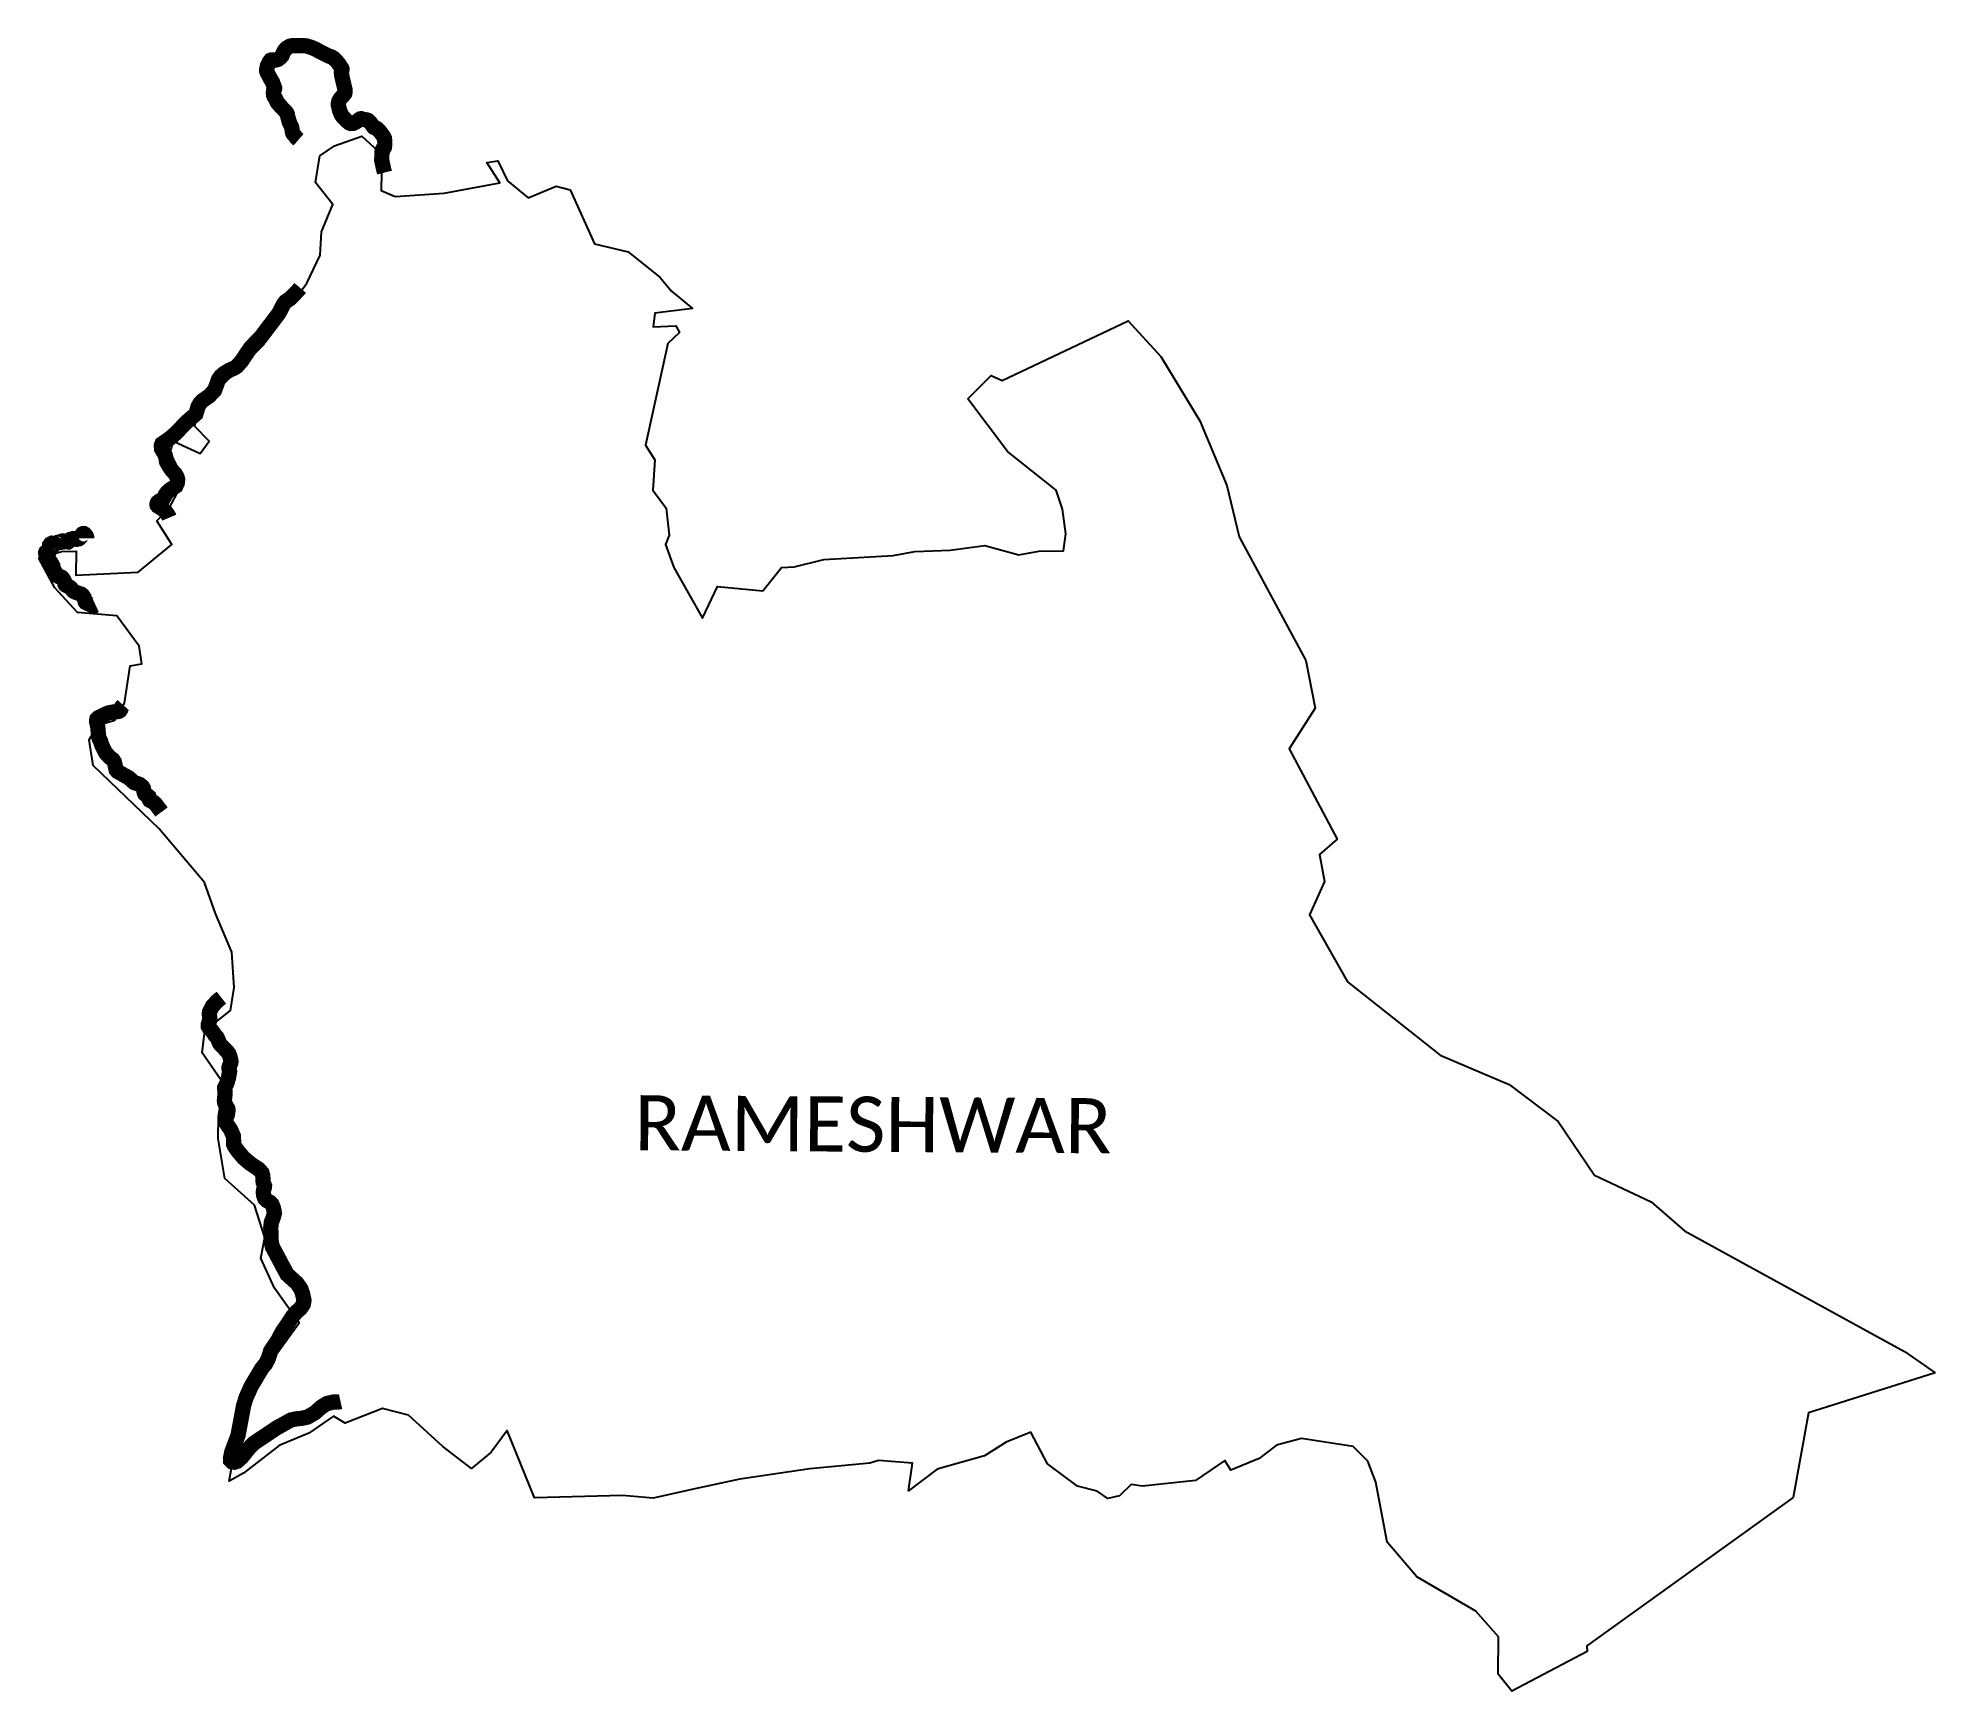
# Model space of a CAD drawing. Header units: metres. Extents: x 319746 to 325959, y 1825850 to 1831262.
import ezdxf

# ---------------------------------------------------------------- set-up
doc = ezdxf.new("R2010")
doc.units = ezdxf.units.M
for name, color, linetype in [('NATURALLY PROTECTED', 3, 'Continuous'), ('village', 4, 'Continuous'), ('VILLAGE NAME', 250, 'Continuous')]:
    doc.layers.add(name, color=color, linetype=linetype)

msp = doc.modelspace()

# ---------------------------------------------------------------- linework, layer by layer
at = {"layer": 'NATURALLY PROTECTED', "flags": 128}
for points in [[(320881.2, 1830821.7, 50, 50, 0), (320878.9, 1830830.5, 50, 50, 0), (320871.8, 1830862.9, 50, 50, 0), (320872.4, 1830869.4, 50, 50, 0), (320872.5, 1830879.4, 50, 50, 0), (320873.1, 1830888.8, 50, 50, 0), (320874.1, 1830895.8, 50, 50, 0), (320875.6, 1830898.7, 50, 50, 0), (320879.5, 1830901.7, 50, 50, 0), (320880.9, 1830904.4, 50, 50, 0), (320882.3, 1830914.7, 50, 50, 0), (320882.1, 1830925.3, 50, 50, 0), (320880.9, 1830933.7, 50, 50, 0), (320878.2, 1830939.8, 50, 50, 0), (320872, 1830948, 50, 50, 0), (320866.5, 1830955.3, 50, 50, 0), (320857.3, 1830965.1, 50, 50, 0), (320851.7, 1830968.3, 50, 50, 0), (320846.5, 1830969.9, 50, 50, 0), (320843.8, 1830973, 50, 50, 0), (320834.5, 1830985.8, 50, 50, 0), (320828.4, 1830991.9, 50, 50, 0), (320823.6, 1830994.1, 50, 50, 0), (320819.3, 1830995, 50, 50, 0), (320811.3, 1830995.6, 50, 50, 0), (320810.5, 1830995.7, 50, 50, 0), (320809.1, 1830995.8, 50, 50, 0), (320807.7, 1830996.9, 50, 50, 0), (320805, 1830997.9, 50, 50, 0), (320802.2, 1830997.8, 50, 50, 0), (320799.2, 1830996.1, 50, 50, 0), (320794.7, 1830991.8, 50, 50, 0), (320787.9, 1830987.5, 50, 50, 0), (320778.8, 1830983, 50, 50, 0), (320771.2, 1830982.4, 50, 50, 0), (320766.1, 1830984.2, 50, 50, 0), (320757.7, 1830990.6, 50, 50, 0), (320744.9, 1831004.1, 50, 50, 0), (320740, 1831011, 50, 50, 0), (320735.9, 1831020.4, 50, 50, 0), (320733.4, 1831027.7, 50, 50, 0), (320731.6, 1831035.8, 50, 50, 0), (320730.1, 1831042.1, 50, 50, 0), (320730.4, 1831049.5, 50, 50, 0), (320732.2, 1831057, 50, 50, 0), (320737.3, 1831065, 50, 50, 0), (320744.8, 1831072.8, 50, 50, 0), (320751.2, 1831081.3, 50, 50, 0), (320751.6, 1831083.8, 50, 50, 0), (320752, 1831085.8, 50, 50, 0), (320751.6, 1831094.5, 50, 50, 0), (320748.5, 1831107.7, 50, 50, 0), (320747, 1831114, 50, 50, 0), (320744.2, 1831126, 50, 50, 0), (320741.3, 1831138.4, 50, 50, 0), (320740.4, 1831145.3, 50, 50, 0), (320740, 1831149.7, 50, 50, 0), (320740.6, 1831154.5, 50, 50, 0), (320741.7, 1831157.7, 50, 50, 0), (320742, 1831161.1, 50, 50, 0), (320741.2, 1831163.2, 50, 50, 0), (320737.9, 1831166.9, 50, 50, 0), (320735.8, 1831170.6, 50, 50, 0), (320732.8, 1831175.8, 50, 50, 0), (320728.3, 1831181.6, 50, 50, 0), (320723.8, 1831187.2, 50, 50, 0), (320714.6, 1831196.1, 50, 50, 0), (320708.3, 1831199.9, 50, 50, 0), (320697.1, 1831204, 50, 50, 0), (320683.7, 1831210.7, 50, 50, 0), (320669.3, 1831217.9, 50, 50, 0), (320656.9, 1831224.9, 50, 50, 0), (320643, 1831231.1, 50, 50, 0), (320625, 1831236.5, 50, 50, 0), (320612.7, 1831237.5, 50, 50, 0), (320593.9, 1831237.3, 50, 50, 0), (320579.4, 1831237.1, 50, 50, 0), (320570.9, 1831235.4, 50, 50, 0), (320565.6, 1831232.2, 50, 50, 0), (320558, 1831226.8, 50, 50, 0), (320553.8, 1831221.5, 50, 50, 0), (320547.9, 1831210.4, 50, 50, 0), (320545.2, 1831203.7, 50, 50, 0), (320540.8, 1831198.8, 50, 50, 0), (320533.3, 1831192.8, 50, 50, 0), (320526.4, 1831190.7, 50, 50, 0), (320518, 1831190.7, 50, 50, 0), (320511.3, 1831190.7, 50, 50, 0), (320508.3, 1831189.5, 50, 50, 0), (320505, 1831185.1, 50, 50, 0), (320501.3, 1831177.7, 50, 50, 0), (320497.6, 1831170.2, 50, 50, 0), (320495.7, 1831161.3, 50, 50, 0), (320495.5, 1831153.6, 50, 50, 0), (320497.2, 1831148.3, 50, 50, 0), (320501.1, 1831141.6, 50, 50, 0), (320508.3, 1831128, 50, 50, 0), (320514.2, 1831118.2, 50, 50, 0), (320518.1, 1831107.5, 50, 50, 0), (320519.8, 1831103, 50, 50, 0), (320521.3, 1831098.8, 50, 50, 0), (320521.1, 1831095.5, 50, 50, 0), (320519.6, 1831092.4, 50, 50, 0), (320517.8, 1831088.8, 50, 50, 0), (320517.4, 1831084.7, 50, 50, 0), (320517.8, 1831076.2, 50, 50, 0), (320520.1, 1831070.1, 50, 50, 0), (320524.5, 1831063.7, 50, 50, 0), (320528.7, 1831053.9, 50, 50, 0), (320531.9, 1831048.8, 50, 50, 0), (320536.5, 1831044.1, 50, 50, 0), (320540.8, 1831038.6, 50, 50, 0), (320551.4, 1831027.8, 50, 50, 0), (320558.1, 1831020.9, 50, 50, 0), (320561.3, 1831016.6, 50, 50, 0), (320563.3, 1831011.8, 50, 50, 0), (320564.7, 1831003.6, 50, 50, 0), (320569.5, 1830986.9, 50, 50, 0), (320574.2, 1830976.7, 50, 50, 0), (320576.8, 1830971.1, 50, 50, 0), (320578.6, 1830962.8, 50, 50, 0), (320579.8, 1830953.4, 50, 50, 0), (320581.4, 1830949.6, 50, 50, 0), (320586.2, 1830944.1, 50, 50, 0), (320592.7, 1830935.3, 50, 50, 0), (320599.7, 1830929.2, 0, 0, 0)], [(320605.1, 1830444.1, 50, 50, 0), (320598.5, 1830436.3, 50, 50, 0), (320587.7, 1830425.2, 50, 50, 0), (320576.3, 1830413.7, 50, 50, 0), (320571.1, 1830408.4, 50, 50, 0), (320564.1, 1830403.8, 50, 50, 0), (320556.8, 1830398.9, 50, 50, 0), (320550.8, 1830391.2, 50, 50, 0), (320545.9, 1830381.7, 50, 50, 0), (320537.4, 1830365, 50, 50, 0), (320530.9, 1830355.1, 50, 50, 0), (320521.3, 1830342.4, 50, 50, 0), (320514.5, 1830333.5, 50, 50, 0), (320503.7, 1830319.3, 50, 50, 0), (320494.7, 1830307.4, 50, 50, 0), (320476.9, 1830283.8, 50, 50, 0), (320458, 1830264.3, 50, 50, 0), (320442.7, 1830248.4, 50, 50, 0), (320426, 1830223.7, 50, 50, 0), (320422.9, 1830219.1, 50, 50, 0), (320413.1, 1830204.5, 50, 50, 0), (320398, 1830187.5, 50, 50, 0), (320389.6, 1830181.9, 50, 50, 0), (320372.7, 1830174.3, 50, 50, 0), (320356.3, 1830164.4, 50, 50, 0), (320344.7, 1830154.4, 50, 50, 0), (320337.6, 1830144.2, 50, 50, 0), (320325, 1830109.1, 50, 50, 0), (320308, 1830090.9, 50, 50, 0), (320284.6, 1830074.5, 50, 50, 0), (320276.7, 1830065.9, 50, 50, 0), (320271, 1830056, 50, 50, 0), (320263.6, 1830031.6, 50, 50, 0), (320234.3, 1830006.1, 50, 50, 0), (320195.9, 1829966.5, 50, 50, 0), (320176.5, 1829950.1, 50, 50, 0), (320152.6, 1829933.7, 50, 50, 0), (320150.5, 1829927.7, 50, 50, 0), (320151.2, 1829917.1, 50, 50, 0), (320162.8, 1829897.2, 50, 50, 0), (320165.6, 1829887.3, 50, 50, 0), (320167.6, 1829875.3, 50, 50, 0), (320174.1, 1829862.7, 50, 50, 0), (320182.8, 1829849.7, 50, 50, 0), (320195.9, 1829835.2, 50, 50, 0), (320201.9, 1829824.6, 50, 50, 0), (320203.9, 1829816.9, 50, 50, 0), (320202.5, 1829804.6, 50, 50, 0), (320198, 1829795.4, 50, 50, 0), (320179.9, 1829784.1, 50, 50, 0), (320169, 1829774.6, 50, 50, 0), (320163.6, 1829766.9, 50, 50, 0), (320161, 1829760.7, 50, 50, 0), (320156.5, 1829753.4, 50, 50, 0), (320152.3, 1829750, 50, 50, 0), (320145.1, 1829746.8, 50, 50, 0), (320139.2, 1829742.7, 50, 50, 0), (320137.4, 1829740.1, 50, 50, 0), (320136.1, 1829736.1, 50, 50, 0), (320136.5, 1829732.9, 50, 50, 0), (320138.6, 1829730.1, 50, 50, 0), (320156.1, 1829719.1, 50, 50, 0), (320164.1, 1829711.8, 50, 50, 0), (320165.6, 1829710.5, 50, 50, 0), (320174.8, 1829696.1, 50, 50, 0), (320176.6, 1829691.9, 50, 50, 0)], [(320025.6, 1829078.3, 50, 50, 0), (320023.1, 1829075.5, 50, 50, 0), (320020.3, 1829072.1, 50, 50, 0), (320018.5, 1829067.2, 50, 50, 0), (320017.2, 1829063.5, 50, 50, 0), (320015.2, 1829060.2, 50, 50, 0), (320011.1, 1829057.7, 50, 50, 0), (320006.7, 1829057, 50, 50, 0), (319998.1, 1829056.3, 50, 50, 0), (319979.4, 1829053.2, 50, 50, 0), (319970.4, 1829050, 50, 50, 0), (319965.9, 1829048, 50, 50, 0), (319962.6, 1829046.3, 50, 50, 0), (319952.8, 1829041.2, 50, 50, 0), (319942.7, 1829036, 50, 50, 0), (319939.6, 1829033, 50, 50, 0), (319938.9, 1829029.8, 50, 50, 0), (319938.8, 1829022.3, 50, 50, 0), (319941, 1829014.3, 50, 50, 0), (319942.3, 1829006.4, 50, 50, 0), (319943.3, 1828995.7, 50, 50, 0), (319944.7, 1828977.5, 50, 50, 0), (319947.2, 1828968, 50, 50, 0), (319951.6, 1828959.7, 50, 50, 0), (319955.9, 1828946, 50, 50, 0), (319962.3, 1828933.2, 50, 50, 0), (319968, 1828921.9, 50, 50, 0), (319981.1, 1828907.6, 50, 50, 0), (319991.5, 1828899.7, 50, 50, 0), (319996.5, 1828892.2, 50, 50, 0), (319999.9, 1828877.2, 50, 50, 0), (320002.7, 1828865.5, 50, 50, 0), (320007.4, 1828860.6, 50, 50, 0), (320023.7, 1828851.4, 50, 50, 0), (320044.2, 1828839.8, 50, 50, 0), (320053.6, 1828831.5, 50, 50, 0), (320054.4, 1828830.8, 50, 50, 0), (320060.6, 1828825.3, 50, 50, 0), (320064.4, 1828823.4, 50, 50, 0), (320071.9, 1828821.3, 50, 50, 0), (320080, 1828818, 50, 50, 0), (320086.1, 1828813.2, 50, 50, 0), (320089.3, 1828810, 50, 50, 0), (320091.6, 1828805.9, 50, 50, 0), (320092.8, 1828799.7, 50, 50, 0), (320094.3, 1828791.9, 50, 50, 0), (320096.3, 1828787.5, 50, 50, 0), (320101.6, 1828783.4, 50, 50, 0), (320107.6, 1828780.2, 50, 50, 0), (320109.7, 1828778.3, 50, 50, 0), (320110.3, 1828775.1, 50, 50, 0), (320110.7, 1828770.1, 50, 50, 0), (320112.4, 1828766.8, 50, 50, 0), (320117.9, 1828763.9, 50, 50, 0), (320125.3, 1828759.9, 50, 50, 0), (320131.8, 1828754.1, 50, 50, 0), (320139.8, 1828743.4, 50, 50, 0), (320146.7, 1828734.1, 50, 50, 0), (320151, 1828728.3, 50, 50, 0)], [(320347.2, 1828120.3, 50, 50, 0), (320333.9, 1828109.8, 50, 50, 0), (320316.9, 1828091.2, 50, 50, 0), (320313.6, 1828084.5, 50, 50, 0), (320310.2, 1828077.7, 50, 50, 0), (320308.2, 1828073.5, 50, 50, 0), (320307.3, 1828067.7, 50, 50, 0), (320308.3, 1828060.5, 50, 50, 0), (320309.3, 1828052.7, 50, 50, 0), (320308.4, 1828045.7, 50, 50, 0), (320306.3, 1828039.3, 50, 50, 0), (320304.1, 1828032.5, 50, 50, 0), (320304.2, 1828026.4, 50, 50, 0), (320306.5, 1828021.9, 50, 50, 0), (320314.1, 1828014.3, 50, 50, 0), (320319.6, 1828007.5, 50, 50, 0), (320322.1, 1828004, 50, 50, 0), (320324, 1827999.9, 50, 50, 0), (320325.5, 1827997.8, 50, 50, 0), (320328.5, 1827995.4, 50, 50, 0), (320332.8, 1827990.5, 50, 50, 0), (320335.1, 1827985.7, 50, 50, 0), (320337, 1827980.6, 50, 50, 0), (320340.8, 1827971.4, 50, 50, 0), (320344.7, 1827966, 50, 50, 0), (320350.6, 1827960, 50, 50, 0), (320353.6, 1827957, 50, 50, 0), (320359.3, 1827951.2, 50, 50, 0), (320365.6, 1827944.9, 50, 50, 0), (320371.3, 1827936.9, 50, 50, 0), (320374.8, 1827928.2, 50, 50, 0), (320377.1, 1827919.9, 50, 50, 0), (320378.6, 1827911.6, 50, 50, 0), (320377.9, 1827906.4, 50, 50, 0), (320376.3, 1827902.9, 50, 50, 0), (320374, 1827898, 50, 50, 0), (320372.3, 1827892.9, 50, 50, 0), (320371.8, 1827890.5, 50, 50, 0), (320372.2, 1827887.3, 50, 50, 0), (320372.6, 1827885.8, 50, 50, 0), (320373.7, 1827882.3, 50, 50, 0), (320374, 1827878.6, 50, 50, 0), (320372.3, 1827869.3, 50, 50, 0), (320370.1, 1827857.3, 50, 50, 0), (320364.7, 1827839.1, 50, 50, 0), (320360.7, 1827831.3, 50, 50, 0), (320358, 1827826, 50, 50, 0), (320358, 1827821, 50, 50, 0), (320359.1, 1827813, 50, 50, 0), (320359, 1827804, 50, 50, 0), (320358.1, 1827795.1, 50, 50, 0), (320356.9, 1827784.1, 50, 50, 0), (320357.6, 1827777.3, 50, 50, 0), (320360.1, 1827770.9, 50, 50, 0), (320364.7, 1827762.8, 50, 50, 0), (320368.3, 1827756.4, 50, 50, 0), (320368.9, 1827751.6, 50, 50, 0), (320367.5, 1827742.7, 50, 50, 0), (320366.3, 1827735.6, 50, 50, 0), (320364.2, 1827731, 50, 50, 0), (320360.8, 1827723.4, 50, 50, 0), (320359.8, 1827717.2, 50, 50, 0), (320362.5, 1827709.8, 50, 50, 0), (320369, 1827700.2, 50, 50, 0), (320377.2, 1827688.2, 50, 50, 0), (320382.8, 1827675.5, 50, 50, 0), (320386.7, 1827666.5, 50, 50, 0), (320386.9, 1827651, 50, 50, 0), (320387, 1827641, 50, 50, 0), (320390.1, 1827633.9, 50, 50, 0), (320399.4, 1827619.9, 50, 50, 0), (320420.3, 1827595.3, 50, 50, 0), (320441.3, 1827577.5, 50, 50, 0), (320456.3, 1827567.5, 50, 50, 0), (320469.2, 1827558.9, 50, 50, 0), (320480, 1827546.8, 50, 50, 0), (320482.6, 1827537.8, 50, 50, 0), (320483.4, 1827524.8, 50, 50, 0), (320483.9, 1827515.6, 50, 50, 0), (320485.9, 1827510.6, 50, 50, 0), (320488.3, 1827504.5, 50, 50, 0), (320487.9, 1827499.5, 50, 50, 0), (320484.9, 1827489.2, 50, 50, 0), (320484.3, 1827482.3, 50, 50, 0), (320485.9, 1827471.6, 50, 50, 0), (320489.3, 1827462.4, 50, 50, 0), (320495.9, 1827456, 50, 50, 0), (320506.9, 1827450.2, 50, 50, 0), (320512.6, 1827443.9, 50, 50, 0), (320516.7, 1827434.1, 50, 50, 0), (320519.4, 1827423.4, 50, 50, 0), (320520.6, 1827414, 50, 50, 0), (320518.3, 1827406.2, 50, 50, 0), (320515.2, 1827395.8, 50, 50, 0), (320510.6, 1827385, 50, 50, 0), (320508.8, 1827368.7, 50, 50, 0), (320509.3, 1827348.5, 50, 50, 0), (320509.9, 1827323.6, 50, 50, 0), (320514, 1827304.5, 50, 50, 0), (320522.4, 1827288.9, 50, 50, 0), (320537.6, 1827260.3, 50, 50, 0), (320551.4, 1827234.4, 50, 50, 0), (320555.3, 1827227.3, 50, 50, 0), (320561.9, 1827214.8, 50, 50, 0), (320576.5, 1827201.6, 50, 50, 0), (320594.2, 1827185.6, 50, 50, 0), (320606.9, 1827167.7, 50, 50, 0), (320612.6, 1827151.9, 50, 50, 0), (320617.5, 1827129.9, 50, 50, 0), (320615.3, 1827116.4, 50, 50, 0), (320605.4, 1827102.1, 50, 50, 0), (320593, 1827091.9, 50, 50, 0), (320581.1, 1827077.6, 50, 50, 0), (320579, 1827074.5, 50, 50, 0), (320565.5, 1827054, 50, 50, 0), (320546.3, 1827026, 50, 50, 0), (320530.9, 1826996.6, 50, 50, 0), (320508.8, 1826964.5, 50, 50, 0), (320500.5, 1826938.1, 50, 50, 0), (320491.6, 1826921.4, 50, 50, 0), (320479.7, 1826906.8, 50, 50, 0), (320444.6, 1826848.2, 50, 50, 0), (320428.9, 1826813.1, 50, 50, 0), (320420, 1826785.9, 50, 50, 0), (320411.9, 1826742.6, 50, 50, 0), (320401.6, 1826687.6, 50, 50, 0), (320381.1, 1826633, 50, 50, 0), (320376.8, 1826611.7, 50, 50, 0), (320376.9, 1826605.9, 50, 50, 0), (320381.8, 1826601, 50, 50, 0), (320390.1, 1826599.6, 50, 50, 0), (320399.1, 1826602.7, 50, 50, 0), (320413.6, 1826615.6, 50, 50, 0), (320433, 1826640.2, 50, 50, 0), (320452, 1826661, 50, 50, 0), (320482, 1826681, 50, 50, 0), (320528.6, 1826712, 50, 50, 0), (320574.6, 1826737.5, 50, 50, 0), (320591.8, 1826741.4, 50, 50, 0), (320610.1, 1826743.1, 50, 50, 0), (320628.8, 1826747.1, 50, 50, 0), (320653.9, 1826761.7, 50, 50, 0), (320675.3, 1826780.8, 50, 50, 0), (320693.3, 1826791.8, 50, 50, 0), (320701.2, 1826793.5, 50, 50, 0), (320715.1, 1826796.6, 50, 50, 0), (320732.2, 1826797, 50, 50, 0), (320734.7, 1826797.1, 50, 50, 0), (320737.4, 1826797.7, 0, 0, 0)]]:
    msp.add_lwpolyline(points, format="xyseb", dxfattribs=at)
at = {"layer": 'NATURALLY PROTECTED', "const_width": 50, "flags": 128}
msp.add_lwpolyline([(319905.9, 1829623.9), (319905.9, 1829627.9), (319904.4, 1829632.2), (319899.6, 1829638.2), (319896.8, 1829639.8), (319894.5, 1829639.7), (319892, 1829638.6), (319889.7, 1829635.5), (319885.6, 1829627.5), (319882.5, 1829624.1), (319880.2, 1829622.6), (319876.9, 1829622), (319872.9, 1829621.2), (319868.7, 1829622.1), (319864.1, 1829623), (319862.1, 1829623.3), (319860.8, 1829623.1), (319859.4, 1829622.5), (319858.4, 1829621.7), (319857.1, 1829620.7), (319856, 1829620.4), (319853, 1829620.3), (319851.1, 1829620.2), (319849.6, 1829619.6), (319848.1, 1829618.6), (319847, 1829617.4), (319846.5, 1829616), (319846.5, 1829614.2), (319846.1, 1829613), (319845.4, 1829612.5), (319841, 1829612.9), (319836.9, 1829614), (319834.7, 1829614.4), (319833.6, 1829614.3), (319832.4, 1829613.2), (319831.9, 1829612.8), (319831.3, 1829612.7), (319830.8, 1829613.2), (319830.7, 1829614.2), (319830.1, 1829614.9), (319828.9, 1829615.3), (319827.6, 1829615.6), (319826.2, 1829615.3), (319825.4, 1829614.5), (319824.3, 1829612.9), (319823.4, 1829611.8), (319821.5, 1829611.3), (319819.4, 1829611.1), (319817.1, 1829610.5), (319814.3, 1829610.4), (319813.9, 1829610.6), (319813.6, 1829610.9), (319813.3, 1829611.2), (319812.8, 1829611.3), (319812, 1829611.2), (319811.5, 1829610.9), (319811.1, 1829610.5), (319810.6, 1829610.1), (319808.5, 1829609.7), (319807, 1829609), (319805.9, 1829608.2), (319804.6, 1829606.6), (319803.6, 1829605.9), (319802.7, 1829605.2), (319801.6, 1829605.3), (319801.4, 1829605.8), (319801.1, 1829606.4), (319800.2, 1829606.8), (319797.7, 1829607.1), (319793.1, 1829607.8), (319792.1, 1829608), (319791.4, 1829607.7), (319790.3, 1829607.1), (319787.9, 1829606), (319787.1, 1829605.1), (319786.7, 1829604.5), (319786.5, 1829603.6), (319785.9, 1829603.1), (319784.8, 1829602.4), (319784.2, 1829601.5), (319784.2, 1829599.8), (319784.6, 1829597.6), (319785.2, 1829594.1), (319786, 1829592.7), (319786, 1829591.2), (319785.8, 1829589.7), (319784.9, 1829587.9), (319784.3, 1829586.5), (319784, 1829585.1), (319783.8, 1829584.2), (319782.6, 1829583.4), (319780.8, 1829582.6), (319777.1, 1829581.5), (319775, 1829580.8), (319773.1, 1829579.6), (319771.9, 1829578.5), (319771.4, 1829577), (319771.4, 1829575.7), (319772.1, 1829572.5), (319773.3, 1829570.8), (319774.9, 1829569.7), (319776.6, 1829568.7), (319776.9, 1829567.6), (319776.8, 1829565.8), (319777.1, 1829563.4), (319777.9, 1829561), (319779.2, 1829558.6), (319781, 1829557), (319781.9, 1829555.4), (319782.4, 1829553.3), (319782.6, 1829551.3), (319783, 1829550.3), (319784.4, 1829549.1), (319786.4, 1829548.3), (319788.6, 1829545.4), (319790.9, 1829541.2), (319791.7, 1829537.8), (319792.5, 1829536.7), (319794.2, 1829535.6), (319795.3, 1829533.5), (319795.6, 1829530.3), (319795.9, 1829526.9), (319796.9, 1829523.6), (319798.8, 1829520.4), (319801.6, 1829515.9), (319803.7, 1829512.4), (319804.2, 1829509.7), (319806.5, 1829504.6), (319808.2, 1829502.5), (319810.3, 1829501.3), (319814.1, 1829499.3), (319819.8, 1829498.5), (319824.1, 1829496.8), (319826.1, 1829495.1), (319830.7, 1829488.4), (319833.4, 1829482.7), (319834.5, 1829477.9), (319834.9, 1829473.8), (319835.9, 1829472.1), (319838, 1829470.5), (319843.3, 1829467.9), (319849.4, 1829465), (319852.6, 1829462.7), (319855.5, 1829459.9), (319858.3, 1829456.1), (319861.7, 1829452.4), (319864.6, 1829450.2), (319871.3, 1829447.1), (319882.2, 1829443.3), (319888.3, 1829441.2), (319892.4, 1829437.9), (319897.9, 1829429.5), (319899.2, 1829423.8), (319900.9, 1829416.6), (319902.9, 1829413.9), (319909.6, 1829410.6), (319918.7, 1829406.9), (319923.6, 1829404.9), (319932.6, 1829404), (319935.4, 1829405.3)], dxfattribs=at)
at = {"layer": 'village'}
for points in [[(320669.5, 1830876.6), (320717.4, 1830909.1), (320807.1, 1830940.5), (320872.1, 1830880.8), (320870, 1830762.6), (320916.4, 1830743.5), (321076.2, 1830754.3), (321258.6, 1830788.4), (321216.2, 1830855.2), (321252.7, 1830859.8), (321284.1, 1830794.7), (321351.4, 1830739.5), (321442.8, 1830777.1), (321489.7, 1830765.5), (321568.3, 1830588.2), (321679.4, 1830561.9), (321784.1, 1830478.1), (321821.2, 1830432.9), (321890, 1830376.3), (321766.8, 1830361.2), (321760.7, 1830316.3), (321834.7, 1830320), (321846.7, 1830298.1), (321809.5, 1830261.8), (321736.2, 1829929.4), (321766.5, 1829881.3), (321760.2, 1829782.3), (321803.6, 1829723.4), (321813.5, 1829634.3), (321801.1, 1829603.8), (321828.5, 1829529), (321922.3, 1829363.1), (321971.3, 1829466.2), (322120.4, 1829452.7), (322181.1, 1829529.2), (322222.7, 1829530.6), (322319.3, 1829555.4), (322546.9, 1829567.9), (322617.4, 1829580.6), (322733.8, 1829585), (322846.7, 1829600.3), (322958.4, 1829570.5), (323023.3, 1829581.9), (323104.9, 1829583.8), (323112.3, 1829638.8), (323101.8, 1829720), (323080.8, 1829781.7), (322921.1, 1829909), (322791.2, 1830081.1), (322867.5, 1830157), (322903.6, 1830141.5), (323316, 1830336), (323423.2, 1830219.3), (323551.3, 1830009.2), (323638.9, 1829797.1), (323679.5, 1829629.5), (323898.3, 1829224.6), (323928.4, 1829068.4), (323843.5, 1828934.8), (324000.6, 1828639.2), (323943.1, 1828589.4), (323959.2, 1828501.2), (323909.7, 1828391.4), (324034, 1828172.4), (324338.3, 1827931.7), (324564, 1827835.8), (324724.3, 1827714.4), (324843.7, 1827539.1), (325029.2, 1827452), (325138.2, 1827357.5), (325858.2, 1826961.5)], [(325958.5, 1826892.2), (325544.2, 1826760.8), (325493.8, 1826483.6), (324818.6, 1825998.5), (324819.1, 1825979.8), (324572.8, 1825850.2), (324527.9, 1825905.5), (324529.3, 1826027.9), (324454.5, 1826111.4), (324261.5, 1826224.4), (324164.7, 1826337.6), (324127.3, 1826534.6), (324101.5, 1826602.9), (324053.1, 1826651.1), (323884.3, 1826677.2), (323802.5, 1826655.7), (323744.8, 1826611.4), (323652, 1826573.3), (323632.9, 1826605.5), (323536.7, 1826539.6), (323363.8, 1826520.6), (323325.7, 1826527), (323288, 1826489.7), (323250, 1826480.2), (323214.9, 1826504.7), (323150, 1826521.3), (323052.2, 1826594.2), (322997.8, 1826697.3), (322916.6, 1826664.7), (322845.7, 1826620.3), (322691.3, 1826577), (322596.8, 1826505.5), (322610, 1826596.4), (322499.2, 1826604.7), (322470.8, 1826595.9), (322273.5, 1826577.9), (322044.6, 1826544), (321897.9, 1826511.9), (321761.3, 1826481.9), (321660.7, 1826490.4), (321372.3, 1826483.3), (321283.1, 1826703.7), (321230.3, 1826632), (321166.5, 1826578.7), (321071.8, 1826650.8), (320959.7, 1826753.3), (320874.6, 1826774.8), (320752.4, 1826727.8), (320714.7, 1826750.3), (320633.3, 1826694.3), (320536.7, 1826654.3), (320419.2, 1826563.4), (320372.1, 1826537.6), (320403.2, 1826704), (320432.9, 1826804.2), (320500, 1826916.3), (320602.2, 1827056.1), (320521.5, 1827169.4), (320476.7, 1827267.2), (320489, 1827334.9), (320455.5, 1827441.1), (320358, 1827528.1), (320336, 1827659), (320337.7, 1827730.9), (320354.9, 1827836.9), (320283.9, 1827939.7), (320292.5, 1828011.4), (320376.5, 1828077.9), (320388.6, 1828153.1), (320381.2, 1828268.9), (320360.2, 1828318.8), (320328.1, 1828395.6), (320291.7, 1828497.6), (320142.5, 1828674.3), (319927.1, 1828880.9), (319914.1, 1828964.3), (319942.3, 1829012.5), (319998.2, 1829029.4), (320029.7, 1829084.1), (320048.1, 1829206.8), (320086.6, 1829213.3), (320078, 1829271.2), (320004.4, 1829371), (319875.7, 1829381.2), (319802, 1829462.2), (319748.9, 1829559.5), (319823.2, 1829581.1), (319871.6, 1829582.1), (319870.2, 1829503.2), (320074.8, 1829512.9), (320184.6, 1829603.7), (320136.1, 1829681.1), (320177.4, 1829724.7), (320225.4, 1829814.9), (320179.9, 1829904.9), (320190, 1829942.3), (320278.1, 1829902.1), (320307.1, 1829942.1), (320260.2, 1829990.8), (320267.4, 1830046.9), (320324.8, 1830090.7), (320355, 1830129.8), (320486, 1830258.7), (320499.8, 1830290.3), (320627.2, 1830459.3), (320670.2, 1830551.5), (320674.4, 1830627.2), (320711.9, 1830717.2), (320655.4, 1830789.3), (320669.5, 1830876.6)], [(325858.2, 1826961.5), (325958.5, 1826892.2)]]:
    msp.add_lwpolyline(points, dxfattribs=at)

# ---------------------------------------------------------------- texts
at = {"layer": 'VILLAGE NAME', "insert": (321700.3, 1827801.3), "char_height": 180.345, "attachment_point": 1, "rotation": 359.61391}
msp.add_mtext_dynamic_manual_height_columns('{\\fCalibri|b0|i0|c0|p34;RAMESHWAR}', width=1779.605, gutter_width=901.7, heights=[0], dxfattribs=at)

doc.saveas('drawing.dxf')
